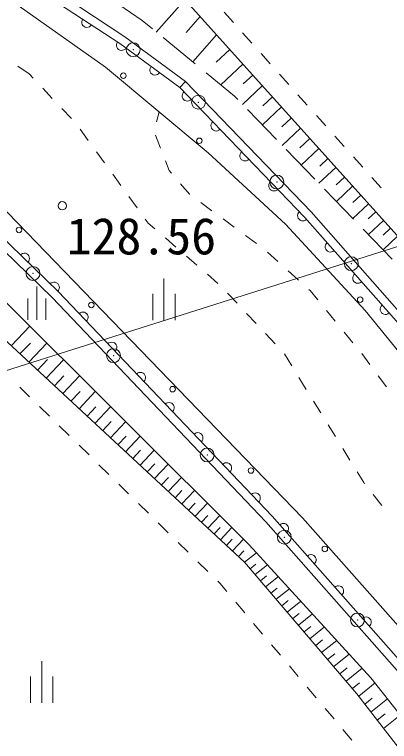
# Model space of a CAD drawing. Units: millimetres, scale not verified. Extents: x 40000 to 680000, y 20000 to 380000.
# Drawn here: x 472780 to 486291, y 288226 to 314442 of the extents above; entities that cross this region are included whole.
import ezdxf
from ezdxf.enums import TextEntityAlignment as Align

# ---------------------------------------------------------------- set-up
doc = ezdxf.new("R2010")
doc.units = ezdxf.units.MM
doc.header["$LTSCALE"] = 1000
doc.header["$PDMODE"] = 32
doc.header["$PDSIZE"] = 500
doc.layers.add('M-BGD', color=7, linetype='Continuous', lineweight=13)
doc.layers.add('M-STR-STRC', color=7, linetype='Continuous', lineweight=13)
doc.styles.add('ＭＳ ゴシック', font='')
doc.styles.get('ＭＳ ゴシック').set_extended_font_data('MS Gothic')

msp = doc.modelspace()

# ---------------------------------------------------------------- linework, layer by layer
at = {"layer": 'M-BGD'}
for p, q in [((464996, 321031), (476580, 313395)), ((470663, 316368), (476063, 312548)), ((490164, 302467), (478027, 315969)), ((477887, 313810), (478914, 314982)), ((476533, 314805), (477376, 314229)), ((478966, 313794), (479468, 314366)), ((480665, 314155), (480332, 314528)), ((477376, 314229), (477746, 313925)), ((478133, 313608), (479294, 312658)), ((479202, 312733), (480058, 313710)), ((481330, 313409), (480997, 313782)), ((474347, 304450), (465169, 313366)), ((476580, 313395), (478738, 311805)), ((480041, 312720), (480533, 313182)), ((481996, 312663), (481663, 313036)), ((473310, 312300), (472899, 312585)), ((476063, 312548), (479754, 309449)), ((480212, 311906), (481008, 312653)), ((473455, 312145), (473310, 312300)), ((479680, 312341), (480708, 311499)), ((481022, 311939), (481362, 312259)), ((482662, 311917), (482329, 312290)), ((478738, 311805), (478937, 312032)), ((474141, 311417), (473798, 311781)), ((478738, 311805), (483245, 307126)), ((480994, 311203), (481708, 311875)), ((468413, 311554), (483152, 296295)), ((480708, 311499), (480827, 311376)), ((481730, 311147), (482072, 311469)), ((483328, 311171), (482995, 311544)), ((474827, 310689), (474484, 311053)), ((477898, 310573), (477991, 310930)), ((481175, 311016), (482217, 309938)), ((481710, 310463), (482397, 311108)), ((482414, 310390), (482755, 310710)), ((483994, 310425), (483661, 310798)), ((475436, 309898), (475142, 310303)), ((482426, 309721), (483086, 310342)), ((478039, 309628), (477857, 310094)), ((483058, 309639), (483416, 309975)), ((484660, 309679), (484327, 310052)), ((483109, 309014), (483743, 309610)), ((476023, 309089), (475729, 309493)), ((479754, 309449), (482545, 306880)), ((482564, 309578), (483607, 308499)), ((478353, 308823), (478220, 309162)), ((483781, 308975), (484070, 309246)), ((485326, 308932), (484993, 309305)), ((478440, 308719), (478353, 308823)), ((483745, 308356), (484355, 308929)), ((476610, 308279), (476317, 308684)), ((484365, 308299), (484667, 308582)), ((485992, 308186), (485659, 308559)), ((481237, 295319), (468022, 308488)), ((479084, 307958), (478763, 308337)), ((483954, 308140), (484997, 307061)), ((484379, 307700), (484965, 308251)), ((477198, 307470), (476904, 307875)), ((479086, 307956), (479084, 307958)), ((484974, 307662), (485256, 307927)), ((479893, 307364), (479489, 307660)), ((484977, 307081), (485540, 307611)), ((485525, 307075), (485795, 307328)), ((477595, 306922), (477491, 307065)), ((480699, 306773), (480296, 307069)), ((483245, 307126), (488717, 300904)), ((485532, 306508), (486074, 307017)), ((477839, 306711), (477595, 306922)), ((482545, 306880), (485417, 303771)), ((486060, 306483), (486328, 306735)), ((481505, 306181), (481102, 306477)), ((485344, 306702), (486386, 305623)), ((478595, 306055), (478217, 306383)), ((486061, 305960), (486584, 306450)), ((479350, 305400), (478973, 305728)), ((482267, 305536), (481896, 305871)), ((483010, 304866), (482639, 305201)), ((478164, 304917), (478164, 303417)), ((480106, 304745), (479728, 305073)), ((473583, 304635), (473583, 303435)), ((481073, 294691), (470633, 304375)), ((482059, 296347), (474347, 304450)), ((477764, 304367), (477764, 303417)), ((478564, 304367), (478564, 303417)), ((480803, 304029), (480460, 304393)), ((483432, 304486), (483381, 304531)), ((483706, 304152), (483432, 304486)), ((473263, 304195), (473263, 303435)), ((473903, 304195), (473903, 303435)), ((481487, 303300), (481145, 303664)), ((484340, 303378), (484023, 303765)), ((485417, 303771), (491543, 296224)), ((472658, 302497), (473326, 303202)), ((482172, 302571), (481830, 302936)), ((484974, 302605), (484657, 302992)), ((472976, 302201), (473349, 302595)), ((473294, 301907), (473941, 302590)), ((473604, 301619), (473963, 301998)), ((482769, 301775), (482506, 302200)), ((485586, 301815), (485290, 302217)), ((473914, 301332), (474539, 301993)), ((474216, 301052), (474561, 301416)), ((474517, 300772), (475123, 301412)), ((483294, 300924), (483031, 301349)), ((486179, 301010), (485883, 301412)), ((472965, 301009), (473322, 300659)), ((474811, 300500), (475143, 300850)), ((475105, 300227), (475690, 300846)), ((483819, 300073), (483556, 300498)), ((473678, 300308), (474035, 299958)), ((475391, 299962), (475710, 300298)), ((475677, 299697), (476243, 300295)), ((475956, 299438), (476262, 299761)), ((476234, 299180), (476782, 299759)), ((484343, 299221), (484081, 299647)), ((474392, 299608), (474749, 299258)), ((476506, 298928), (476800, 299238)), ((476777, 298676), (477306, 299236)), ((475106, 298908), (475463, 298558)), ((477041, 298431), (477323, 298729)), ((477305, 298186), (477817, 298727)), ((484868, 298370), (484606, 298796)), ((475820, 298207), (476177, 297857)), ((477563, 297947), (477833, 298233)), ((477820, 297709), (478314, 298231)), ((485363, 297567), (485131, 297945)), ((478071, 297476), (478330, 297750)), ((478321, 297244), (478799, 297749)), ((485398, 297523), (485363, 297567)), ((476534, 297507), (476891, 297157)), ((478565, 297017), (478814, 297280)), ((478809, 296791), (479270, 297279)), ((486011, 296732), (485705, 297127)), ((477247, 296807), (477604, 296457)), ((479047, 296571), (479285, 296822)), ((479284, 296350), (479730, 296821)), ((479516, 296136), (479743, 296375)), ((479747, 295921), (480177, 296375)), ((489086, 288388), (482059, 296347)), ((483152, 296295), (489741, 288841)), ((477961, 296106), (478318, 295756)), ((479973, 295712), (480190, 295941)), ((480198, 295503), (480613, 295941)), ((480418, 295299), (480625, 295518)), ((480637, 295096), (481037, 295518)), ((478675, 295406), (479032, 295056)), ((485623, 290527), (481237, 295319)), ((480851, 294897), (481049, 295106)), ((481073, 294691), (481498, 295034)), ((479389, 294706), (479746, 294356)), ((485119, 289940), (481073, 294691)), ((481273, 294456), (481480, 294623)), ((481456, 294242), (481897, 294598)), ((481642, 294023), (481856, 294195)), ((481829, 293804), (482287, 294172)), ((480103, 294005), (480175, 293935)), ((480175, 293935), (480432, 293629)), ((482020, 293579), (482241, 293757)), ((482212, 293354), (482686, 293735)), ((480753, 293247), (481075, 292864)), ((482408, 293123), (482636, 293307)), ((482605, 292892), (483096, 293287)), ((482806, 292656), (483041, 292845)), ((483008, 292419), (483517, 292828)), ((481397, 292481), (481719, 292099)), ((483215, 292176), (483457, 292372)), ((483422, 291933), (483948, 292357)), ((483634, 291685), (483884, 291886)), ((483846, 291435), (484390, 291873)), ((482041, 291716), (482363, 291333)), ((484063, 291180), (484321, 291388)), ((484281, 290924), (484844, 291377)), ((473758, 291121), (473758, 289621)), ((482685, 290951), (483006, 290568)), ((484504, 290662), (484770, 290876)), ((484728, 290400), (485310, 290868)), ((473358, 290571), (473358, 289621)), ((474158, 290571), (474158, 289621)), ((489396, 285703), (485623, 290527)), ((484956, 290131), (485216, 290340)), ((485182, 289859), (485773, 290335)), ((483328, 290185), (483650, 289803)), ((490157, 283404), (485119, 289940)), ((485403, 289572), (485668, 289786)), ((485624, 289285), (486219, 289764)), ((483972, 289420), (484294, 289037)), ((485851, 288991), (486131, 289217)), ((486078, 288697), (486677, 289179)), ((484616, 288655), (484937, 288272))]:
    msp.add_line(p, q, dxfattribs=at)
for points in [[(445445, 333802), (448773, 332752), (451899, 331174), (465169, 321277), (476752, 313641), (478937, 312032), (483466, 307330), (488949, 301095), (492478, 296492), (495599, 291817), (500804, 283117)], [(494226, 279494), (488844, 288208), (481838, 296144), (474134, 304238), (464969, 313142), (460190, 317061)]]:
    msp.add_lwpolyline(points, dxfattribs=at)
for centre, radius in [((476703, 312237), 100), ((479439, 309889), 100), ((474500, 307546), 150), ((472941, 306673), 100), ((485236, 304159), 100), ((475546, 303968), 100), ((478475, 300931), 100), ((481299, 297996), 100), ((483963, 295170), 100)]:
    msp.add_circle(centre, radius, dxfattribs=at)
for centre, start, end in [((475388, 314166), 142.9105, 330.3009), ((476637, 313337), 141.5447, 327.4228), ((477845, 312448), 139.9343, 327.3248), ((479007, 311509), 130.2311, 317.6215), ((480047, 310429), 130.2311, 317.6215), ((481088, 309348), 130.2311, 317.6215), ((482128, 308268), 130.2311, 317.6215), ((483169, 307188), 130.1503, 316.4469), ((484163, 306065), 127.6347, 315.0251), ((473130, 305649), 312.136, 139.5265), ((485153, 304938), 127.6347, 315.0251), ((474206, 304604), 312.136, 139.5265), ((486144, 303812), 127.6347, 315.0251), ((475246, 303523), 309.8876, 137.278), ((476280, 302437), 309.8876, 137.278), ((477314, 301350), 309.8876, 137.278), ((478348, 300263), 309.8876, 137.278), ((479382, 299177), 309.8876, 137.278), ((480416, 298090), 309.8876, 137.278), ((481450, 297004), 309.8876, 137.278), ((482468, 295902), 307.7468, 135.1373), ((483461, 294777), 307.7468, 135.1373), ((484454, 293653), 307.7468, 135.1373), ((485447, 292528), 307.7468, 135.1373)]:
    msp.add_arc(centre, 188, start, end, dxfattribs=at)
for p in [(477058, 313173), (479407, 311280), (482235, 308402), (484916, 305457), (473444, 305106), (476347, 302141), (479725, 298558), (482504, 295592), (485140, 292607)]:
    msp.add_point(p, dxfattribs=at)
at = {"layer": 'M-STR-STRC'}
msp.add_line((462146, 298330), (509039, 313188), dxfattribs=at)

# ---------------------------------------------------------------- texts
at = {"layer": 'M-BGD', "style": 'ＭＳ ゴシック'}
msp.add_text('128.56', height=1320, dxfattribs=at).set_placement((477351, 305395), align=Align.BOTTOM_CENTER)

doc.saveas('drawing.dxf')
